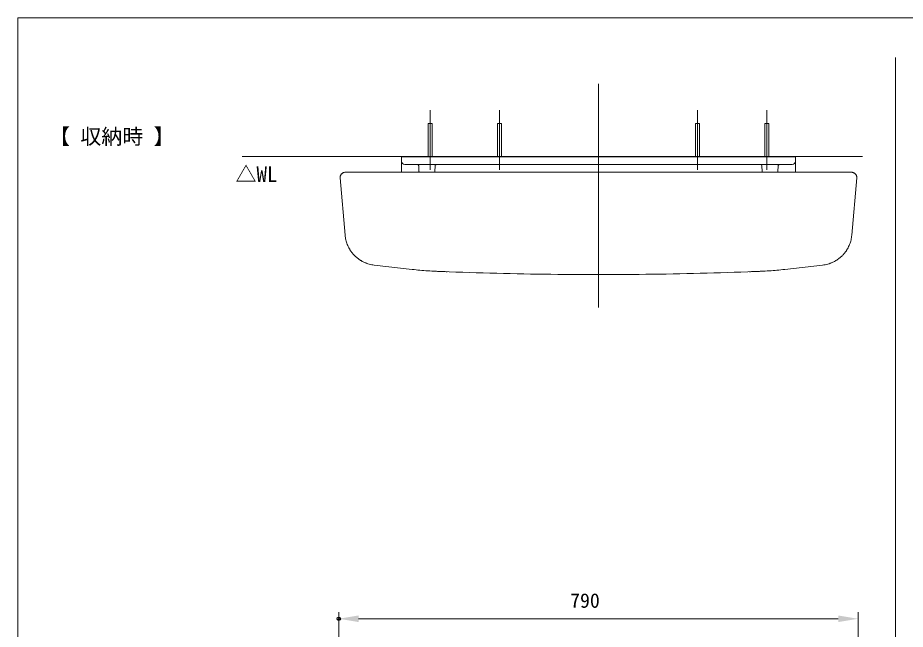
# Model space of a CAD drawing. Units: millimetres on the paper. Extents: x -203 to 203, y -143 to 143.
# Drawn here: x -198 to -63.5, y 45.4 to 138 of the extents above; entities that cross this region are included whole.
import ezdxf
from ezdxf.enums import TextEntityAlignment as Align

# ---------------------------------------------------------------- set-up
doc = ezdxf.new("R2010")
doc.units = ezdxf.units.MM
doc.header["$PDMODE"] = 32
doc.header["$PDSIZE"] = 0.5
for name, color, linetype, lineweight in [('0-1_DIMENSION_LINES$02_DIMENSI', 7, 'Continuous', 20), ('0-3_DIMENSION_LINES$03_LINES', 7, 'Continuous', 18), ('0-4_WAKU_INVISIBLE', 7, 'Continuous', 18), ('0-5_DIMENSION_LINES$01_CENTER_', 7, 'Continuous', 20), ('0-6_DIMENSION_LINES$04_SUB_LIN', 4, 'Continuous', 18), ('0-B_図面_FORMAT$01_WAKU$OUT_LINE', 6, 'Continuous', 18)]:
    doc.layers.add(name, color=color, linetype=linetype, lineweight=lineweight)
doc.layers.add('0-2_DEFPOINTS', color=7, linetype='Continuous')
doc.styles.add('ＭＳ ゴシック', font='')
doc.styles.get('ＭＳ ゴシック').set_extended_font_data('MS Gothic')

# ---------------------------------------------------------------- blocks, each defined once
blk = doc.blocks.new('D25')
at = {"layer": '0-1_DIMENSION_LINES$02_DIMENSI'}
for p, q in [((1750.653, 1045.18), (1750.653, 1078)), ((1829.338, 1045.18), (1829.338, 1078)), ((1826.338, 1077), (1753.653, 1077))]:
    blk.add_line(p, q, dxfattribs=at)
for points in [[(1753.653, 1077.5), (1753.653, 1076.5), (1750.653, 1077)], [(1826.338, 1076.5), (1826.338, 1077.5), (1829.338, 1077)]]:
    blk.add_solid(points, dxfattribs=at)
at = {"layer": '0-2_DEFPOINTS'}
for p in [(1750.653, 1077), (1750.653, 1043.68), (1829.338, 1043.68)]:
    blk.add_point(p, dxfattribs=at)
at = {"layer": '0-1_DIMENSION_LINES$02_DIMENSI', "style": 'ＭＳ ゴシック'}
blk.add_text('790', height=2.199, dxfattribs=at).set_placement((1785.71, 1078), align=Align.BOTTOM_LEFT)

msp = doc.modelspace()

# ---------------------------------------------------------------- linework, layer by layer
at = {"layer": '0-3_DIMENSION_LINES$03_LINES'}
for p, q in [((-65, -108), (-65, 132)), ((-164, 117), (-70, 117)), ((-139.857, 114.61), (-139.857, 116.92)), ((-139.857, 116.92), (-80.143, 116.92)), ((-80.644, 115.77), (-139.357, 115.77)), ((-81.655, 115.77), (-138.357, 115.77)), ((-136.9, 117), (-83.1, 117)), ((-136.9, 116.92), (-136.9, 117)), ((-134.934, 117), (-135.534, 117)), ((-134.566, 115.77), (-135.307, 115.77)), ((-84.705, 115.77), (-135.307, 115.77)), ((-84.006, 115.77), (-85.446, 115.77)), ((-82.566, 115.77), (-83.18, 115.77)), ((-80.143, 114.61), (-80.143, 116.92)), ((-144.922, 114.61), (-148.35, 114.61)), ((-139.617, 114.61), (-144.922, 114.61)), ((-139.42, 114.61), (-142.461, 114.61)), ((-133.017, 114.61), (-139.617, 114.61)), ((-132.953, 114.61), (-139.42, 114.61)), ((-137.246, 115.58), (-137.202, 114.744)), ((-134.766, 115.58), (-134.81, 114.744)), ((-133.017, 114.61), (-86.992, 114.61)), ((-132.953, 114.61), (-87.055, 114.61)), ((-87.055, 114.61), (-132.953, 114.61)), ((-110.004, 114.61), (-108.144, 114.61)), ((-87.055, 114.61), (-80.588, 114.61)), ((-86.992, 114.61), (-80.391, 114.61)), ((-85.246, 115.58), (-85.202, 114.744)), ((-82.766, 115.58), (-82.81, 114.744)), ((-80.588, 114.61), (-77.548, 114.61)), ((-80.391, 114.61), (-75.086, 114.61)), ((-77.548, 114.61), (-72.8, 114.61)), ((-77.548, 114.61), (-74.213, 114.61)), ((-75.086, 114.61), (-71.658, 114.61)), ((-74.213, 114.61), (-71.658, 114.61)), ((-148.388, 105.073), (-149.147, 113.741)), ((-71.62, 105.073), (-70.861, 113.741)), ((-148.388, 105.071), (-148.388, 105.073)), ((-148.388, 105.069), (-148.388, 105.071)), ((-71.621, 105.069), (-71.62, 105.071)), ((-71.62, 105.071), (-71.62, 105.073)), ((-138.243, 99.893), (-143.97, 100.541)), ((-81.765, 99.893), (-76.039, 100.541))]:
    msp.add_line(p, q, dxfattribs=at)
for points in [[(-83.1, 116.92), (-83.1, 117), (-83.1, 116.92)], [(-132.953, 114.61), (-139.42, 114.61), (-142.461, 114.61)], [(-87.055, 114.61), (-80.588, 114.61), (-77.548, 114.61)]]:
    msp.add_lwpolyline(points, dxfattribs=at)
for centre, radius, start, end in [((-139.357, 116.27), 0.5, 180, 270), ((-137.446, 115.57), 0.2, 3, 90), ((-134.563, 115.568), 0.203, 148.14835, 162.37386), ((-134.567, 115.571), 0.198, 133.56114, 148.18927), ((-134.568, 115.571), 0.198, 118.81096, 133.43906), ((-134.565, 115.567), 0.203, 104.6268, 118.85187), ((-134.566, 115.571), 0.199, 90.10133, 104.66886), ((-85.446, 115.57), 0.2, 3, 90), ((-82.563, 115.568), 0.204, 148.14258, 162.35909), ((-82.567, 115.571), 0.198, 133.5633, 148.18343), ((-82.567, 115.571), 0.198, 118.82007, 133.44162), ((-82.565, 115.567), 0.203, 104.6354, 118.86111), ((-82.566, 115.571), 0.199, 90.10196, 104.67733), ((-80.644, 116.27), 0.5, 270, 0), ((-148.351, 113.812), 0.798, 137.50944, 145.44855), ((-148.352, 113.812), 0.798, 129.54425, 137.48315), ((-148.347, 113.806), 0.805, 121.68789, 129.55304), ((-148.35, 113.812), 0.798, 113.76122, 121.69669), ((-148.351, 113.812), 0.798, 105.79669, 113.73522), ((-148.349, 113.805), 0.805, 97.94292, 105.80519), ((-148.349, 113.811), 0.799, 90.02453, 97.95149), ((-136.703, 114.77), 0.5, 183, 198.60488), ((-135.309, 114.77), 0.5, 341.39512, 357), ((-134.567, 115.57), 0.199, 162.33181, 176.90025), ((-84.703, 114.77), 0.5, 183, 198.60488), ((-83.309, 114.77), 0.5, 341.39512, 357), ((-82.567, 115.57), 0.199, 162.31705, 176.8745), ((-71.659, 113.811), 0.799, 82.04851, 89.97547), ((-71.66, 113.805), 0.805, 74.19481, 82.05708), ((-71.657, 113.812), 0.798, 66.26478, 74.20331), ((-71.658, 113.812), 0.798, 58.30331, 66.23878), ((-71.661, 113.806), 0.805, 50.44696, 58.31211), ((-71.657, 113.812), 0.798, 42.51685, 50.45575), ((-71.657, 113.812), 0.798, 34.55145, 42.49056), ((-148.351, 113.81), 0.799, 177.04843, 184.97714), ((-148.345, 113.81), 0.805, 169.19281, 177.057), ((-148.352, 113.811), 0.797, 161.26062, 169.20132), ((-148.352, 113.811), 0.798, 153.29713, 161.23451), ((-148.345, 113.808), 0.805, 145.43975, 153.30593), ((-71.663, 113.808), 0.805, 26.69407, 34.56025), ((-71.656, 113.811), 0.798, 18.76549, 26.70287), ((-71.656, 113.811), 0.797, 10.79868, 18.73938), ((-71.664, 113.81), 0.805, 2.943, 10.80719), ((-71.657, 113.81), 0.799, 355.02286, 2.95157), ((-143.409, 105.509), 4.999, 185.06073, 189.15421), ((-76.599, 105.509), 4.999, 350.84579, 354.93927), ((-143.398, 105.511), 5.01, 189.15292, 193.23743), ((-143.412, 105.508), 4.995, 193.23616, 197.33229), ((-143.412, 105.508), 4.995, 197.33645, 201.50773), ((-143.398, 105.513), 5.01, 201.50638, 205.66528), ((-76.61, 105.513), 5.01, 334.33472, 338.49362), ((-76.596, 105.508), 4.995, 338.49227, 342.66355), ((-76.596, 105.508), 4.995, 342.66771, 346.76384), ((-76.61, 105.511), 5.01, 346.76257, 350.84708), ((-143.408, 105.508), 4.999, 205.66393, 209.83217), ((-143.411, 105.507), 4.995, 209.83659, 211.77344), ((-143.402, 105.512), 5.006, 211.77329, 213.70597), ((-143.398, 105.515), 5.011, 213.70582, 215.63668), ((-143.413, 105.505), 4.993, 215.63937, 218.10711), ((-143.408, 105.509), 5, 218.10683, 220.57119), ((-143.409, 105.508), 4.998, 220.57091, 223.03643), ((-76.599, 105.508), 4.998, 316.96357, 319.42909), ((-76.601, 105.509), 5, 319.42881, 321.89317), ((-76.595, 105.505), 4.993, 321.89289, 324.36063), ((-76.61, 105.515), 5.011, 324.36332, 326.29418), ((-76.606, 105.512), 5.006, 326.29403, 328.22671), ((-76.597, 105.507), 4.995, 328.22656, 330.16341), ((-76.6, 105.508), 4.999, 330.16783, 334.33607), ((-143.414, 105.504), 4.992, 223.03809, 225.0659), ((-143.405, 105.512), 5.004, 225.06574, 227.08843), ((-143.4, 105.517), 5.011, 227.08828, 229.10835), ((-143.417, 105.498), 4.986, 229.10877, 230.94474), ((-143.411, 105.506), 4.995, 230.94462, 232.77694), ((-143.408, 105.51), 5, 232.77682, 234.60735), ((-143.394, 105.529), 5.024, 234.60705, 236.37231), ((-143.402, 105.517), 5.01, 236.3722, 238.14265), ((-143.412, 105.501), 4.99, 238.14255, 239.91994), ((-143.399, 105.522), 5.015, 239.91788, 243.19266), ((-143.406, 105.509), 5, 243.19204, 246.47654), ((-143.418, 105.482), 4.971, 246.47596, 249.78009), ((-76.59, 105.482), 4.971, 290.21991, 293.52404), ((-76.602, 105.509), 5, 293.52346, 296.80796), ((-76.609, 105.522), 5.015, 296.80734, 300.08212), ((-76.596, 105.501), 4.99, 300.08006, 301.85745), ((-76.606, 105.517), 5.01, 301.85735, 303.6278), ((-76.614, 105.529), 5.024, 303.62769, 305.39295), ((-76.601, 105.51), 5, 305.39265, 307.22318), ((-76.598, 105.506), 4.995, 307.22306, 309.05538), ((-76.591, 105.498), 4.986, 309.05526, 310.89123), ((-76.608, 105.517), 5.011, 310.89165, 312.91172), ((-76.603, 105.512), 5.004, 312.91157, 314.93426), ((-76.594, 105.504), 4.992, 314.9341, 316.96191), ((-143.408, 105.511), 5.001, 249.78471, 254.37265), ((-143.404, 105.524), 5.015, 254.37084, 258.94641), ((-143.407, 105.506), 4.997, 258.94461, 263.53685), ((-132.622, 149.574), 49.998, 263.54392, 264.91042), ((-132.621, 149.584), 50.008, 264.91037, 266.2766), ((-132.622, 149.565), 49.99, 266.27655, 267.64328), ((-110.008, 699.046), 599.935, 267.64331, 269.21468), ((-110.004, 699.115), 600.005, 267.64321, 267.69942), ((-110.004, 699.116), 600.005, 267.69942, 267.75563), ((-110.004, 699.115), 600.005, 267.75563, 267.81184), ((-110, 699.045), 599.935, 270.78532, 272.35669), ((-110.004, 699.115), 600.005, 272.18816, 272.24437), ((-110.004, 699.116), 600.005, 272.24437, 272.30058), ((-110.004, 699.115), 600.005, 272.30058, 272.35679), ((-87.386, 149.565), 49.99, 272.35672, 273.72345), ((-87.388, 149.584), 50.008, 273.7234, 275.08963), ((-87.387, 149.574), 49.998, 275.08958, 276.45608), ((-76.601, 105.506), 4.997, 276.46315, 281.05539), ((-76.604, 105.524), 5.015, 281.05359, 285.62916), ((-76.601, 105.511), 5.001, 285.62735, 290.21529), ((-110.004, 699.269), 600.158, 269.21461, 270.78539)]:
    msp.add_arc(centre, radius, start, end, dxfattribs=at)
at = {"layer": '0-4_WAKU_INVISIBLE'}
for p, q in [((-198, 138), (-198, -138)), ((198, 138), (-198, 138))]:
    msp.add_line(p, q, dxfattribs=at)
at = {"layer": '0-5_DIMENSION_LINES$01_CENTER_'}
for p, q in [((-110.004, 94.11), (-110.004, 128)), ((-135.504, 124), (-135.504, 115)), ((-125.006, 124), (-125.006, 115)), ((-95.003, 124), (-95.003, 115)), ((-84.504, 124), (-84.504, 115))]:
    msp.add_line(p, q, dxfattribs=at)
at = {"layer": '0-6_DIMENSION_LINES$04_SUB_LIN'}
for p, q in [((-135.204, 117), (-135.204, 122)), ((-124.706, 117), (-124.706, 122)), ((-95.303, 117), (-95.303, 122)), ((-95.303, 122), (-94.703, 122)), ((-94.703, 122), (-94.703, 117)), ((-84.804, 117), (-84.804, 122)), ((-84.804, 122), (-84.204, 122)), ((-84.204, 122), (-84.204, 117))]:
    msp.add_line(p, q, dxfattribs=at)
for points in [[(-135.204, 122), (-135.804, 122), (-135.804, 117)], [(-124.706, 122), (-125.306, 122), (-125.306, 117)]]:
    msp.add_lwpolyline(points, dxfattribs=at)
at = {"layer": '0-B_図面_FORMAT$01_WAKU$OUT_LINE'}
msp.add_lwpolyline([(-198, -138), (198, -138), (198, 138), (-198, 138)], close=True, dxfattribs=at)

# ---------------------------------------------------------------- block references
at = {"layer": '0-1_DIMENSION_LINES$02_DIMENSI'}
msp.add_blockref('D25', (-1900, -1030), dxfattribs=at)

# ---------------------------------------------------------------- texts
at = {"layer": '0-1_DIMENSION_LINES$02_DIMENSI', "style": 'ＭＳ ゴシック'}
for s, p in [('【 収納時 】', (-193.272, 118.16)), ('△WL', (-164.998, 112.456))]:
    msp.add_text(s, height=2.328, dxfattribs=at).set_placement(p, align=Align.BOTTOM_LEFT)

doc.saveas('drawing.dxf')
